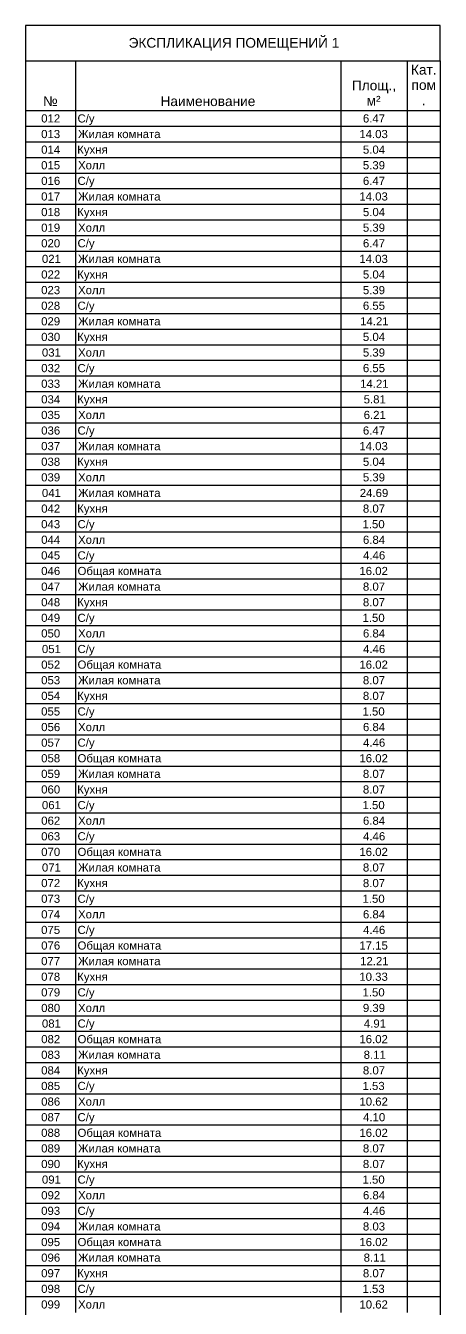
# Model space of a CAD drawing. Header units: millimetres. Extents: x -3463 to 813393, y -106315 to 159215.
# Drawn here: x 126027 to 138532, y 56486 to 95212 of the extents above; entities that cross this region are included whole.
import ezdxf

# ---------------------------------------------------------------- set-up
doc = ezdxf.new("R2010")
doc.units = ezdxf.units.MM
doc.layers.add('PLANS_', color=252, linetype='Continuous')
doc.styles.add('Arial_5', font='arial.ttf', dxfattribs={"height": 2.950599})
doc.styles.add('Arial_6', font='arial.ttf', dxfattribs={"height": 2.458832})

# ---------------------------------------------------------------- blocks, each defined once
blk = doc.blocks.new('A$Cf1d53ed0')
at = {"layer": 'PLANS_'}
for p, q in [((-7061, 27967), (-7061, 26908)), ((5444, 27967), (-7061, 27967)), ((5444, 26908), (5444, 27967)), ((-7061, 26908), (-7061, -18425)), ((-7061, 26908), (5444, 26908)), ((-5555, 26908), (-5555, 25392)), ((2442, 26908), (2442, 25392)), ((4445, 26908), (4445, 25392)), ((5444, 26908), (5444, -18425)), ((-5555, 25392), (-7061, 25392)), ((2442, 25392), (-5555, 25392)), ((-5555, 25392), (-5555, 24921)), ((4445, 25392), (2442, 25392)), ((2442, 25392), (2442, 24921)), ((5444, 25392), (4445, 25392)), ((4445, 25392), (4445, 24921)), ((-5555, 24921), (-7061, 24921)), ((2442, 24921), (-5555, 24921)), ((-5555, 24921), (-5555, 24450)), ((4445, 24921), (2442, 24921)), ((2442, 24921), (2442, 24450)), ((5444, 24921), (4445, 24921)), ((4445, 24921), (4445, 24450)), ((-5555, 24450), (-7061, 24450)), ((2442, 24450), (-5555, 24450)), ((-5555, 24450), (-5555, 23979)), ((4445, 24450), (2442, 24450)), ((2442, 24450), (2442, 23979)), ((5444, 24450), (4445, 24450)), ((4445, 24450), (4445, 23979)), ((-5555, 23979), (-7061, 23979)), ((2442, 23979), (-5555, 23979)), ((-5555, 23979), (-5555, 23507)), ((4445, 23979), (2442, 23979)), ((2442, 23979), (2442, 23507)), ((5444, 23979), (4445, 23979)), ((4445, 23979), (4445, 23507)), ((-5555, 23507), (-7061, 23507)), ((2442, 23507), (-5555, 23507)), ((-5555, 23507), (-5555, 23036)), ((4445, 23507), (2442, 23507)), ((2442, 23507), (2442, 23036)), ((5444, 23507), (4445, 23507)), ((4445, 23507), (4445, 23036)), ((-5555, 23036), (-7061, 23036)), ((2442, 23036), (-5555, 23036)), ((-5555, 23036), (-5555, 22565)), ((4445, 23036), (2442, 23036)), ((2442, 23036), (2442, 22565)), ((5444, 23036), (4445, 23036)), ((4445, 23036), (4445, 22565)), ((-5555, 22565), (-7061, 22565)), ((2442, 22565), (-5555, 22565)), ((-5555, 22565), (-5555, 22094)), ((4445, 22565), (2442, 22565)), ((2442, 22565), (2442, 22094)), ((5444, 22565), (4445, 22565)), ((4445, 22565), (4445, 22094)), ((-5555, 22094), (-7061, 22094)), ((2442, 22094), (-5555, 22094)), ((-5555, 22094), (-5555, 21623)), ((4445, 22094), (2442, 22094)), ((2442, 22094), (2442, 21623)), ((5444, 22094), (4445, 22094)), ((4445, 22094), (4445, 21623)), ((-5555, 21623), (-7061, 21623)), ((2442, 21623), (-5555, 21623)), ((-5555, 21623), (-5555, 21152)), ((4445, 21623), (2442, 21623)), ((2442, 21623), (2442, 21152)), ((5444, 21623), (4445, 21623)), ((4445, 21623), (4445, 21152)), ((-5555, 21152), (-7061, 21152)), ((2442, 21152), (-5555, 21152)), ((-5555, 21152), (-5555, 20681)), ((4445, 21152), (2442, 21152)), ((2442, 21152), (2442, 20681)), ((5444, 21152), (4445, 21152)), ((4445, 21152), (4445, 20681)), ((-5555, 20681), (-7061, 20681)), ((2442, 20681), (-5555, 20681)), ((-5555, 20681), (-5555, 20209)), ((4445, 20681), (2442, 20681)), ((2442, 20681), (2442, 20209)), ((5444, 20681), (4445, 20681)), ((4445, 20681), (4445, 20209)), ((-5555, 20209), (-7061, 20209)), ((2442, 20209), (-5555, 20209)), ((-5555, 20209), (-5555, 19738)), ((4445, 20209), (2442, 20209)), ((2442, 20209), (2442, 19738)), ((5444, 20209), (4445, 20209)), ((4445, 20209), (4445, 19738)), ((-5555, 19738), (-7061, 19738)), ((2442, 19738), (-5555, 19738)), ((-5555, 19738), (-5555, 19267)), ((4445, 19738), (2442, 19738)), ((2442, 19738), (2442, 19267)), ((5444, 19738), (4445, 19738)), ((4445, 19738), (4445, 19267)), ((-5555, 19267), (-7061, 19267)), ((2442, 19267), (-5555, 19267)), ((-5555, 19267), (-5555, 18796)), ((4445, 19267), (2442, 19267)), ((2442, 19267), (2442, 18796)), ((5444, 19267), (4445, 19267)), ((4445, 19267), (4445, 18796)), ((-5555, 18796), (-7061, 18796)), ((2442, 18796), (-5555, 18796)), ((-5555, 18796), (-5555, 18325)), ((4445, 18796), (2442, 18796)), ((2442, 18796), (2442, 18325)), ((5444, 18796), (4445, 18796)), ((4445, 18796), (4445, 18325)), ((-5555, 18325), (-7061, 18325)), ((2442, 18325), (-5555, 18325)), ((-5555, 18325), (-5555, 17854)), ((4445, 18325), (2442, 18325)), ((2442, 18325), (2442, 17854)), ((5444, 18325), (4445, 18325)), ((4445, 18325), (4445, 17854)), ((-5555, 17854), (-7061, 17854)), ((2442, 17854), (-5555, 17854)), ((-5555, 17854), (-5555, 17382)), ((4445, 17854), (2442, 17854)), ((2442, 17854), (2442, 17382)), ((5444, 17854), (4445, 17854)), ((4445, 17854), (4445, 17382)), ((-5555, 17382), (-7061, 17382)), ((2442, 17382), (-5555, 17382)), ((-5555, 17382), (-5555, 16911)), ((4445, 17382), (2442, 17382)), ((2442, 17382), (2442, 16911)), ((5444, 17382), (4445, 17382)), ((4445, 17382), (4445, 16911)), ((-5555, 16911), (-7061, 16911)), ((2442, 16911), (-5555, 16911)), ((-5555, 16911), (-5555, 16440)), ((4445, 16911), (2442, 16911)), ((2442, 16911), (2442, 16440)), ((5444, 16911), (4445, 16911)), ((4445, 16911), (4445, 16440)), ((-5555, 16440), (-7061, 16440)), ((2442, 16440), (-5555, 16440)), ((-5555, 16440), (-5555, 15969)), ((4445, 16440), (2442, 16440)), ((2442, 16440), (2442, 15969)), ((5444, 16440), (4445, 16440)), ((4445, 16440), (4445, 15969)), ((-5555, 15969), (-7061, 15969)), ((2442, 15969), (-5555, 15969)), ((-5555, 15969), (-5555, 15498)), ((4445, 15969), (2442, 15969)), ((2442, 15969), (2442, 15498)), ((5444, 15969), (4445, 15969)), ((4445, 15969), (4445, 15498)), ((-5555, 15498), (-7061, 15498)), ((2442, 15498), (-5555, 15498)), ((-5555, 15498), (-5555, 15027)), ((4445, 15498), (2442, 15498)), ((2442, 15498), (2442, 15027)), ((5444, 15498), (4445, 15498)), ((4445, 15498), (4445, 15027)), ((-5555, 15027), (-7061, 15027)), ((2442, 15027), (-5555, 15027)), ((-5555, 15027), (-5555, 14556)), ((4445, 15027), (2442, 15027)), ((2442, 15027), (2442, 14556)), ((5444, 15027), (4445, 15027)), ((4445, 15027), (4445, 14556)), ((-5555, 14556), (-7061, 14556)), ((2442, 14556), (-5555, 14556)), ((-5555, 14556), (-5555, 14084)), ((4445, 14556), (2442, 14556)), ((2442, 14556), (2442, 14084)), ((5444, 14556), (4445, 14556)), ((4445, 14556), (4445, 14084)), ((-5555, 14084), (-7061, 14084)), ((2442, 14084), (-5555, 14084)), ((-5555, 14084), (-5555, 13613)), ((4445, 14084), (2442, 14084)), ((2442, 14084), (2442, 13613)), ((5444, 14084), (4445, 14084)), ((4445, 14084), (4445, 13613)), ((-5555, 13613), (-7061, 13613)), ((2442, 13613), (-5555, 13613)), ((-5555, 13613), (-5555, 13142)), ((4445, 13613), (2442, 13613)), ((2442, 13613), (2442, 13142)), ((5444, 13613), (4445, 13613)), ((4445, 13613), (4445, 13142)), ((-5555, 13142), (-7061, 13142)), ((2442, 13142), (-5555, 13142)), ((-5555, 13142), (-5555, 12671)), ((4445, 13142), (2442, 13142)), ((2442, 13142), (2442, 12671)), ((5444, 13142), (4445, 13142)), ((4445, 13142), (4445, 12671)), ((-5555, 12671), (-7061, 12671)), ((2442, 12671), (-5555, 12671)), ((-5555, 12671), (-5555, 12200)), ((4445, 12671), (2442, 12671)), ((2442, 12671), (2442, 12200)), ((5444, 12671), (4445, 12671)), ((4445, 12671), (4445, 12200)), ((-5555, 12200), (-7061, 12200)), ((2442, 12200), (-5555, 12200)), ((-5555, 12200), (-5555, 11729)), ((4445, 12200), (2442, 12200)), ((2442, 12200), (2442, 11729)), ((5444, 12200), (4445, 12200)), ((4445, 12200), (4445, 11729)), ((-5555, 11729), (-7061, 11729)), ((2442, 11729), (-5555, 11729)), ((-5555, 11729), (-5555, 11257)), ((4445, 11729), (2442, 11729)), ((2442, 11729), (2442, 11257)), ((5444, 11729), (4445, 11729)), ((4445, 11729), (4445, 11257)), ((-5555, 11257), (-7061, 11257)), ((2442, 11257), (-5555, 11257)), ((-5555, 11257), (-5555, 10786)), ((4445, 11257), (2442, 11257)), ((2442, 11257), (2442, 10786)), ((5444, 11257), (4445, 11257)), ((4445, 11257), (4445, 10786)), ((-5555, 10786), (-7061, 10786)), ((2442, 10786), (-5555, 10786)), ((-5555, 10786), (-5555, 10315)), ((4445, 10786), (2442, 10786)), ((2442, 10786), (2442, 10315)), ((5444, 10786), (4445, 10786)), ((4445, 10786), (4445, 10315)), ((-5555, 10315), (-7061, 10315)), ((2442, 10315), (-5555, 10315)), ((-5555, 10315), (-5555, 9844)), ((4445, 10315), (2442, 10315)), ((2442, 10315), (2442, 9844)), ((5444, 10315), (4445, 10315)), ((4445, 10315), (4445, 9844)), ((-5555, 9844), (-7061, 9844)), ((2442, 9844), (-5555, 9844)), ((-5555, 9844), (-5555, 9373)), ((4445, 9844), (2442, 9844)), ((2442, 9844), (2442, 9373)), ((5444, 9844), (4445, 9844)), ((4445, 9844), (4445, 9373)), ((-5555, 9373), (-7061, 9373)), ((2442, 9373), (-5555, 9373)), ((-5555, 9373), (-5555, 8902)), ((4445, 9373), (2442, 9373)), ((2442, 9373), (2442, 8902)), ((5444, 9373), (4445, 9373)), ((4445, 9373), (4445, 8902)), ((-5555, 8902), (-7061, 8902)), ((2442, 8902), (-5555, 8902)), ((-5555, 8902), (-5555, 8431)), ((4445, 8902), (2442, 8902)), ((2442, 8902), (2442, 8431)), ((5444, 8902), (4445, 8902)), ((4445, 8902), (4445, 8431)), ((-5555, 8431), (-7061, 8431)), ((2442, 8431), (-5555, 8431)), ((-5555, 8431), (-5555, 7959)), ((4445, 8431), (2442, 8431)), ((2442, 8431), (2442, 7959)), ((5444, 8431), (4445, 8431)), ((4445, 8431), (4445, 7959)), ((-5555, 7959), (-7061, 7959)), ((2442, 7959), (-5555, 7959)), ((-5555, 7959), (-5555, 7488)), ((4445, 7959), (2442, 7959)), ((2442, 7959), (2442, 7488)), ((5444, 7959), (4445, 7959)), ((4445, 7959), (4445, 7488)), ((-5555, 7488), (-7061, 7488)), ((2442, 7488), (-5555, 7488)), ((-5555, 7488), (-5555, 7017)), ((4445, 7488), (2442, 7488)), ((2442, 7488), (2442, 7017)), ((5444, 7488), (4445, 7488)), ((4445, 7488), (4445, 7017)), ((-5555, 7017), (-7061, 7017)), ((2442, 7017), (-5555, 7017)), ((-5555, 7017), (-5555, 6546)), ((4445, 7017), (2442, 7017)), ((2442, 7017), (2442, 6546)), ((5444, 7017), (4445, 7017)), ((4445, 7017), (4445, 6546)), ((-5555, 6546), (-7061, 6546)), ((2442, 6546), (-5555, 6546)), ((-5555, 6546), (-5555, 6075)), ((4445, 6546), (2442, 6546)), ((2442, 6546), (2442, 6075)), ((5444, 6546), (4445, 6546)), ((4445, 6546), (4445, 6075)), ((-5555, 6075), (-7061, 6075)), ((2442, 6075), (-5555, 6075)), ((-5555, 6075), (-5555, 5604)), ((4445, 6075), (2442, 6075)), ((2442, 6075), (2442, 5604)), ((5444, 6075), (4445, 6075)), ((4445, 6075), (4445, 5604)), ((-5555, 5604), (-7061, 5604)), ((2442, 5604), (-5555, 5604)), ((-5555, 5604), (-5555, 5132)), ((4445, 5604), (2442, 5604)), ((2442, 5604), (2442, 5132)), ((5444, 5604), (4445, 5604)), ((4445, 5604), (4445, 5132)), ((-5555, 5132), (-7061, 5132)), ((2442, 5132), (-5555, 5132)), ((-5555, 5132), (-5555, 4661)), ((4445, 5132), (2442, 5132)), ((2442, 5132), (2442, 4661)), ((5444, 5132), (4445, 5132)), ((4445, 5132), (4445, 4661)), ((-5555, 4661), (-7061, 4661)), ((2442, 4661), (-5555, 4661)), ((-5555, 4661), (-5555, 4190)), ((4445, 4661), (2442, 4661)), ((2442, 4661), (2442, 4190)), ((5444, 4661), (4445, 4661)), ((4445, 4661), (4445, 4190)), ((-5555, 4190), (-7061, 4190)), ((2442, 4190), (-5555, 4190)), ((-5555, 4190), (-5555, 3719)), ((4445, 4190), (2442, 4190)), ((2442, 4190), (2442, 3719)), ((5444, 4190), (4445, 4190)), ((4445, 4190), (4445, 3719)), ((-5555, 3719), (-7061, 3719)), ((2442, 3719), (-5555, 3719)), ((-5555, 3719), (-5555, 3248)), ((4445, 3719), (2442, 3719)), ((2442, 3719), (2442, 3248)), ((5444, 3719), (4445, 3719)), ((4445, 3719), (4445, 3248)), ((-5555, 3248), (-7061, 3248)), ((2442, 3248), (-5555, 3248)), ((-5555, 3248), (-5555, 2777)), ((4445, 3248), (2442, 3248)), ((2442, 3248), (2442, 2777)), ((5444, 3248), (4445, 3248)), ((4445, 3248), (4445, 2777)), ((-5555, 2777), (-7061, 2777)), ((2442, 2777), (-5555, 2777)), ((-5555, 2777), (-5555, 2306)), ((4445, 2777), (2442, 2777)), ((2442, 2777), (2442, 2306)), ((5444, 2777), (4445, 2777)), ((4445, 2777), (4445, 2306)), ((-5555, 2306), (-7061, 2306)), ((2442, 2306), (-5555, 2306)), ((-5555, 2306), (-5555, 1834)), ((4445, 2306), (2442, 2306)), ((2442, 2306), (2442, 1834)), ((5444, 2306), (4445, 2306)), ((4445, 2306), (4445, 1834)), ((-5555, 1834), (-7061, 1834)), ((2442, 1834), (-5555, 1834)), ((-5555, 1834), (-5555, 1363)), ((4445, 1834), (2442, 1834)), ((2442, 1834), (2442, 1363)), ((5444, 1834), (4445, 1834)), ((4445, 1834), (4445, 1363)), ((-5555, 1363), (-7061, 1363)), ((2442, 1363), (-5555, 1363)), ((-5555, 1363), (-5555, 892)), ((4445, 1363), (2442, 1363)), ((2442, 1363), (2442, 892)), ((5444, 1363), (4445, 1363)), ((4445, 1363), (4445, 892)), ((-5555, 892), (-7061, 892)), ((2442, 892), (-5555, 892)), ((-5555, 892), (-5555, 421)), ((4445, 892), (2442, 892)), ((2442, 892), (2442, 421)), ((5444, 892), (4445, 892)), ((4445, 892), (4445, 421)), ((-5555, 421), (-7061, 421)), ((2442, 421), (-5555, 421)), ((-5555, 421), (-5555, -50)), ((4445, 421), (2442, 421)), ((2442, 421), (2442, -50)), ((5444, 421), (4445, 421)), ((4445, 421), (4445, -50)), ((-5555, -50), (-7061, -50)), ((2442, -50), (-5555, -50)), ((-5555, -50), (-5555, -521)), ((4445, -50), (2442, -50)), ((2442, -50), (2442, -521)), ((5444, -50), (4445, -50)), ((4445, -50), (4445, -521)), ((-5555, -521), (-7061, -521)), ((2442, -521), (-5555, -521)), ((-5555, -521), (-5555, -993)), ((4445, -521), (2442, -521)), ((2442, -521), (2442, -993)), ((5444, -521), (4445, -521)), ((4445, -521), (4445, -993)), ((-5555, -993), (-7061, -993)), ((2442, -993), (-5555, -993)), ((-5555, -993), (-5555, -1464)), ((4445, -993), (2442, -993)), ((2442, -993), (2442, -1464)), ((5444, -993), (4445, -993)), ((4445, -993), (4445, -1464)), ((-5555, -1464), (-7061, -1464)), ((2442, -1464), (-5555, -1464)), ((-5555, -1464), (-5555, -1935)), ((4445, -1464), (2442, -1464)), ((2442, -1464), (2442, -1935)), ((5444, -1464), (4445, -1464)), ((4445, -1464), (4445, -1935)), ((-5555, -1935), (-7061, -1935)), ((2442, -1935), (-5555, -1935)), ((-5555, -1935), (-5555, -2406)), ((4445, -1935), (2442, -1935)), ((2442, -1935), (2442, -2406)), ((5444, -1935), (4445, -1935)), ((4445, -1935), (4445, -2406)), ((-5555, -2406), (-7061, -2406)), ((2442, -2406), (-5555, -2406)), ((-5555, -2406), (-5555, -2877)), ((4445, -2406), (2442, -2406)), ((2442, -2406), (2442, -2877)), ((5444, -2406), (4445, -2406)), ((4445, -2406), (4445, -2877)), ((-5555, -2877), (-7061, -2877)), ((2442, -2877), (-5555, -2877)), ((-5555, -2877), (-5555, -3348)), ((4445, -2877), (2442, -2877)), ((2442, -2877), (2442, -3348)), ((5444, -2877), (4445, -2877)), ((4445, -2877), (4445, -3348)), ((-5555, -3348), (-7061, -3348)), ((2442, -3348), (-5555, -3348)), ((-5555, -3348), (-5555, -3819)), ((4445, -3348), (2442, -3348)), ((2442, -3348), (2442, -3819)), ((5444, -3348), (4445, -3348)), ((4445, -3348), (4445, -3819)), ((-5555, -3819), (-7061, -3819)), ((2442, -3819), (-5555, -3819)), ((-5555, -3819), (-5555, -4291)), ((4445, -3819), (2442, -3819)), ((2442, -3819), (2442, -4291)), ((5444, -3819), (4445, -3819)), ((4445, -3819), (4445, -4291)), ((-5555, -4291), (-7061, -4291)), ((2442, -4291), (-5555, -4291)), ((-5555, -4291), (-5555, -4762)), ((4445, -4291), (2442, -4291)), ((2442, -4291), (2442, -4762)), ((5444, -4291), (4445, -4291)), ((4445, -4291), (4445, -4762)), ((-5555, -4762), (-7061, -4762)), ((2442, -4762), (-5555, -4762)), ((-5555, -4762), (-5555, -5233)), ((4445, -4762), (2442, -4762)), ((2442, -4762), (2442, -5233)), ((5444, -4762), (4445, -4762)), ((4445, -4762), (4445, -5233)), ((-5555, -5233), (-7061, -5233)), ((2442, -5233), (-5555, -5233)), ((-5555, -5233), (-5555, -5704)), ((4445, -5233), (2442, -5233)), ((2442, -5233), (2442, -5704)), ((5444, -5233), (4445, -5233)), ((4445, -5233), (4445, -5704)), ((-5555, -5704), (-7061, -5704)), ((2442, -5704), (-5555, -5704)), ((-5555, -5704), (-5555, -6175)), ((4445, -5704), (2442, -5704)), ((2442, -5704), (2442, -6175)), ((5444, -5704), (4445, -5704)), ((4445, -5704), (4445, -6175)), ((-5555, -6175), (-7061, -6175)), ((2442, -6175), (-5555, -6175)), ((-5555, -6175), (-5555, -6646)), ((4445, -6175), (2442, -6175)), ((2442, -6175), (2442, -6646)), ((5444, -6175), (4445, -6175)), ((4445, -6175), (4445, -6646)), ((-5555, -6646), (-7061, -6646)), ((2442, -6646), (-5555, -6646)), ((-5555, -6646), (-5555, -7118)), ((4445, -6646), (2442, -6646)), ((2442, -6646), (2442, -7118)), ((5444, -6646), (4445, -6646)), ((4445, -6646), (4445, -7118)), ((-5555, -7118), (-7061, -7118)), ((2442, -7118), (-5555, -7118)), ((-5555, -7118), (-5555, -7589)), ((4445, -7118), (2442, -7118)), ((2442, -7118), (2442, -7589)), ((5444, -7118), (4445, -7118)), ((4445, -7118), (4445, -7589)), ((-5555, -7589), (-7061, -7589)), ((2442, -7589), (-5555, -7589)), ((-5555, -7589), (-5555, -8060)), ((4445, -7589), (2442, -7589)), ((2442, -7589), (2442, -8060)), ((5444, -7589), (4445, -7589)), ((4445, -7589), (4445, -8060)), ((-5555, -8060), (-7061, -8060)), ((2442, -8060), (-5555, -8060)), ((-5555, -8060), (-5555, -8531)), ((4445, -8060), (2442, -8060)), ((2442, -8060), (2442, -8531)), ((5444, -8060), (4445, -8060)), ((4445, -8060), (4445, -8531)), ((-5555, -8531), (-7061, -8531)), ((2442, -8531), (-5555, -8531)), ((-5555, -8531), (-5555, -9002)), ((4445, -8531), (2442, -8531)), ((2442, -8531), (2442, -9002)), ((5444, -8531), (4445, -8531)), ((4445, -8531), (4445, -9002)), ((-5555, -9002), (-7061, -9002)), ((2442, -9002), (-5555, -9002)), ((-5555, -9002), (-5555, -9473)), ((4445, -9002), (2442, -9002)), ((2442, -9002), (2442, -9473)), ((5444, -9002), (4445, -9002)), ((4445, -9002), (4445, -9473)), ((-5555, -9473), (-7061, -9473)), ((2442, -9473), (-5555, -9473)), ((-5555, -9473), (-5555, -9944)), ((4445, -9473), (2442, -9473)), ((2442, -9473), (2442, -9944)), ((5444, -9473), (4445, -9473)), ((4445, -9473), (4445, -9944)), ((-5555, -9944), (-7061, -9944)), ((2442, -9944), (-5555, -9944)), ((-5555, -9944), (-5555, -10416)), ((4445, -9944), (2442, -9944)), ((2442, -9944), (2442, -10416)), ((5444, -9944), (4445, -9944)), ((4445, -9944), (4445, -10416)), ((-5555, -10416), (-7061, -10416)), ((2442, -10416), (-5555, -10416)), ((-5555, -10416), (-5555, -10887)), ((4445, -10416), (2442, -10416)), ((2442, -10416), (2442, -10887)), ((5444, -10416), (4445, -10416)), ((4445, -10416), (4445, -10887))]:
    blk.add_line(p, q, dxfattribs=at)
at = {"layer": 'PLANS_', "lineweight": -3}
for s, height, style, p in [('ЭКСПЛИКАЦИЯ ПОМЕЩЕНИЙ 1', 295.06, 'Arial_5', (-3956, 27301)), ('Кат.', 295.1, 'Arial_5', (4560, 26489)), ('Площ.,', 295.1, 'Arial_5', (2778, 26014)), ('пом', 295.1, 'Arial_5', (4577, 26028)), ('№', 295, 'Arial_5', (-6536, 25539)), ('Наименование', 295.06, 'Arial_5', (-2995, 25539)), ('м', 295, 'Arial_5', (3222, 25552)), ('²', 295, 'Arial_5', (3506, 25552)), ('.', 295, 'Arial_5', (4886, 25566)), ('012', 245.9, 'Arial_6', (-6592, 25043)), ('С/у', 245.9, 'Arial_6', (-5497, 25043)), ('6.47', 245.9, 'Arial_6', (3110, 25043)), ('013', 245.9, 'Arial_6', (-6594, 24572)), ('Жилая комната', 245.88, 'Arial_6', (-5481, 24572)), ('14.03', 245.9, 'Arial_6', (3002, 24572)), ('014', 245.9, 'Arial_6', (-6593, 24101)), ('Кухня', 245.9, 'Arial_6', (-5507, 24101)), ('5.04', 245.9, 'Arial_6', (3110, 24101)), ('015', 245.9, 'Arial_6', (-6595, 23630)), ('Холл', 245.9, 'Arial_6', (-5481, 23630)), ('5.39', 245.9, 'Arial_6', (3109, 23630)), ('016', 245.9, 'Arial_6', (-6593, 23158)), ('С/у', 245.9, 'Arial_6', (-5497, 23158)), ('6.47', 245.9, 'Arial_6', (3110, 23158)), ('017', 245.9, 'Arial_6', (-6594, 22687)), ('Жилая комната', 245.88, 'Arial_6', (-5481, 22687)), ('14.03', 245.9, 'Arial_6', (3002, 22687)), ('018', 245.9, 'Arial_6', (-6594, 22216)), ('Кухня', 245.9, 'Arial_6', (-5507, 22216)), ('5.04', 245.9, 'Arial_6', (3110, 22216)), ('019', 245.9, 'Arial_6', (-6594, 21745)), ('Холл', 245.9, 'Arial_6', (-5481, 21745)), ('5.39', 245.9, 'Arial_6', (3109, 21745)), ('020', 245.9, 'Arial_6', (-6593, 21274)), ('С/у', 245.9, 'Arial_6', (-5497, 21274)), ('6.47', 245.9, 'Arial_6', (3110, 21274)), ('021', 245.9, 'Arial_6', (-6570, 20803)), ('Жилая комната', 245.88, 'Arial_6', (-5481, 20803)), ('14.03', 245.9, 'Arial_6', (3002, 20803)), ('022', 245.9, 'Arial_6', (-6592, 20332)), ('Кухня', 245.9, 'Arial_6', (-5507, 20332)), ('5.04', 245.9, 'Arial_6', (3110, 20332)), ('023', 245.9, 'Arial_6', (-6594, 19860)), ('Холл', 245.9, 'Arial_6', (-5481, 19860)), ('5.39', 245.9, 'Arial_6', (3109, 19860)), ('028', 245.9, 'Arial_6', (-6594, 19389)), ('С/у', 245.9, 'Arial_6', (-5497, 19389)), ('6.55', 245.9, 'Arial_6', (3109, 19389)), ('029', 245.9, 'Arial_6', (-6594, 18918)), ('Жилая комната', 245.88, 'Arial_6', (-5481, 18918)), ('14.21', 245.9, 'Arial_6', (3026, 18918)), ('030', 245.9, 'Arial_6', (-6593, 18447)), ('Кухня', 245.9, 'Arial_6', (-5507, 18447)), ('5.04', 245.9, 'Arial_6', (3110, 18447)), ('031', 245.9, 'Arial_6', (-6570, 17976)), ('Холл', 245.9, 'Arial_6', (-5481, 17976)), ('5.39', 245.9, 'Arial_6', (3109, 17976)), ('032', 245.9, 'Arial_6', (-6592, 17505)), ('С/у', 245.9, 'Arial_6', (-5497, 17505)), ('6.55', 245.9, 'Arial_6', (3109, 17505)), ('033', 245.9, 'Arial_6', (-6594, 17033)), ('Жилая комната', 245.88, 'Arial_6', (-5481, 17033)), ('14.21', 245.9, 'Arial_6', (3026, 17033)), ('034', 245.9, 'Arial_6', (-6593, 16562)), ('Кухня', 245.9, 'Arial_6', (-5507, 16562)), ('5.81', 245.9, 'Arial_6', (3133, 16562)), ('035', 245.9, 'Arial_6', (-6595, 16091)), ('Холл', 245.9, 'Arial_6', (-5481, 16091)), ('6.21', 245.9, 'Arial_6', (3134, 16091)), ('С/у', 245.9, 'Arial_6', (-5497, 15620)), ('036', 245.9, 'Arial_6', (-6593, 15620)), ('6.47', 245.9, 'Arial_6', (3110, 15620)), ('037', 245.9, 'Arial_6', (-6594, 15149)), ('Жилая комната', 245.88, 'Arial_6', (-5481, 15149)), ('14.03', 245.9, 'Arial_6', (3002, 15149)), ('038', 245.9, 'Arial_6', (-6594, 14678)), ('Кухня', 245.9, 'Arial_6', (-5507, 14678)), ('5.04', 245.9, 'Arial_6', (3110, 14678)), ('039', 245.9, 'Arial_6', (-6594, 14207)), ('Холл', 245.9, 'Arial_6', (-5481, 14207)), ('5.39', 245.9, 'Arial_6', (3109, 14207)), ('041', 245.9, 'Arial_6', (-6570, 13735)), ('Жилая комната', 245.88, 'Arial_6', (-5481, 13735)), ('24.69', 245.9, 'Arial_6', (3016, 13735)), ('042', 245.9, 'Arial_6', (-6592, 13264)), ('Кухня', 245.9, 'Arial_6', (-5507, 13264)), ('8.07', 245.9, 'Arial_6', (3110, 13264)), ('043', 245.9, 'Arial_6', (-6594, 12793)), ('С/у', 245.9, 'Arial_6', (-5497, 12793)), ('1.50', 245.9, 'Arial_6', (3098, 12793)), ('044', 245.9, 'Arial_6', (-6593, 12322)), ('Холл', 245.9, 'Arial_6', (-5481, 12322)), ('6.84', 245.9, 'Arial_6', (3111, 12322)), ('045', 245.9, 'Arial_6', (-6595, 11851)), ('С/у', 245.9, 'Arial_6', (-5497, 11851)), ('4.46', 245.9, 'Arial_6', (3115, 11851)), ('046', 245.9, 'Arial_6', (-6593, 11380)), ('Общая комната', 245.88, 'Arial_6', (-5496, 11380)), ('16.02', 245.9, 'Arial_6', (3004, 11380)), ('047', 245.9, 'Arial_6', (-6594, 10908)), ('Жилая комната', 245.88, 'Arial_6', (-5481, 10908)), ('8.07', 245.9, 'Arial_6', (3110, 10908)), ('048', 245.9, 'Arial_6', (-6594, 10437)), ('Кухня', 245.9, 'Arial_6', (-5507, 10437)), ('8.07', 245.9, 'Arial_6', (3110, 10437)), ('049', 245.9, 'Arial_6', (-6594, 9966)), ('С/у', 245.9, 'Arial_6', (-5497, 9966)), ('1.50', 245.9, 'Arial_6', (3098, 9966)), ('050', 245.9, 'Arial_6', (-6593, 9495)), ('Холл', 245.9, 'Arial_6', (-5481, 9495)), ('6.84', 245.9, 'Arial_6', (3111, 9495)), ('051', 245.9, 'Arial_6', (-6570, 9024)), ('С/у', 245.9, 'Arial_6', (-5497, 9024)), ('4.46', 245.9, 'Arial_6', (3115, 9024)), ('052', 245.9, 'Arial_6', (-6592, 8553)), ('Общая комната', 245.88, 'Arial_6', (-5496, 8553)), ('16.02', 245.9, 'Arial_6', (3004, 8553)), ('053', 245.9, 'Arial_6', (-6594, 8082)), ('Жилая комната', 245.88, 'Arial_6', (-5481, 8082)), ('8.07', 245.9, 'Arial_6', (3110, 8082)), ('054', 245.9, 'Arial_6', (-6593, 7610)), ('Кухня', 245.9, 'Arial_6', (-5507, 7610)), ('8.07', 245.9, 'Arial_6', (3110, 7610)), ('055', 245.9, 'Arial_6', (-6595, 7139)), ('С/у', 245.9, 'Arial_6', (-5497, 7139)), ('1.50', 245.9, 'Arial_6', (3098, 7139)), ('056', 245.9, 'Arial_6', (-6593, 6668)), ('Холл', 245.9, 'Arial_6', (-5481, 6668)), ('6.84', 245.9, 'Arial_6', (3111, 6668)), ('057', 245.9, 'Arial_6', (-6594, 6197)), ('С/у', 245.9, 'Arial_6', (-5497, 6197)), ('4.46', 245.9, 'Arial_6', (3115, 6197)), ('058', 245.9, 'Arial_6', (-6594, 5726)), ('Общая комната', 245.88, 'Arial_6', (-5496, 5726)), ('16.02', 245.9, 'Arial_6', (3004, 5726)), ('059', 245.9, 'Arial_6', (-6594, 5255)), ('Жилая комната', 245.88, 'Arial_6', (-5481, 5255)), ('8.07', 245.9, 'Arial_6', (3110, 5255)), ('060', 245.9, 'Arial_6', (-6593, 4783)), ('Кухня', 245.9, 'Arial_6', (-5507, 4783)), ('8.07', 245.9, 'Arial_6', (3110, 4783)), ('061', 245.9, 'Arial_6', (-6570, 4312)), ('С/у', 245.9, 'Arial_6', (-5497, 4312)), ('1.50', 245.9, 'Arial_6', (3098, 4312)), ('062', 245.9, 'Arial_6', (-6592, 3841)), ('Холл', 245.9, 'Arial_6', (-5481, 3841)), ('6.84', 245.9, 'Arial_6', (3111, 3841)), ('063', 245.9, 'Arial_6', (-6594, 3370)), ('С/у', 245.9, 'Arial_6', (-5497, 3370)), ('4.46', 245.9, 'Arial_6', (3115, 3370)), ('070', 245.9, 'Arial_6', (-6593, 2899)), ('Общая комната', 245.88, 'Arial_6', (-5496, 2899)), ('16.02', 245.9, 'Arial_6', (3004, 2899)), ('071', 245.9, 'Arial_6', (-6570, 2428)), ('Жилая комната', 245.88, 'Arial_6', (-5481, 2428)), ('8.07', 245.9, 'Arial_6', (3110, 2428)), ('072', 245.9, 'Arial_6', (-6592, 1957)), ('Кухня', 245.9, 'Arial_6', (-5507, 1957)), ('8.07', 245.9, 'Arial_6', (3110, 1957)), ('073', 245.9, 'Arial_6', (-6594, 1485)), ('С/у', 245.9, 'Arial_6', (-5497, 1485)), ('1.50', 245.9, 'Arial_6', (3098, 1485)), ('074', 245.9, 'Arial_6', (-6593, 1014)), ('Холл', 245.9, 'Arial_6', (-5481, 1014)), ('6.84', 245.9, 'Arial_6', (3111, 1014)), ('075', 245.9, 'Arial_6', (-6595, 543)), ('С/у', 245.9, 'Arial_6', (-5497, 543)), ('4.46', 245.9, 'Arial_6', (3115, 543)), ('076', 245.9, 'Arial_6', (-6593, 72)), ('Общая комната', 245.88, 'Arial_6', (-5496, 72)), ('17.15', 245.9, 'Arial_6', (3002, 72)), ('077', 245.9, 'Arial_6', (-6594, -399)), ('Жилая комната', 245.88, 'Arial_6', (-5481, -399)), ('12.21', 245.9, 'Arial_6', (3026, -399)), ('078', 245.9, 'Arial_6', (-6594, -870)), ('Кухня', 245.9, 'Arial_6', (-5507, -870)), ('10.33', 245.9, 'Arial_6', (3002, -870)), ('079', 245.9, 'Arial_6', (-6594, -1342)), ('С/у', 245.9, 'Arial_6', (-5497, -1342)), ('1.50', 245.9, 'Arial_6', (3098, -1342)), ('080', 245.9, 'Arial_6', (-6593, -1813)), ('Холл', 245.9, 'Arial_6', (-5481, -1813)), ('9.39', 245.9, 'Arial_6', (3109, -1813)), ('081', 245.9, 'Arial_6', (-6570, -2284)), ('С/у', 245.9, 'Arial_6', (-5497, -2284)), ('4.91', 245.9, 'Arial_6', (3138, -2284)), ('082', 245.9, 'Arial_6', (-6592, -2755)), ('Общая комната', 245.88, 'Arial_6', (-5496, -2755)), ('16.02', 245.9, 'Arial_6', (3004, -2755)), ('083', 245.9, 'Arial_6', (-6594, -3226)), ('Жилая комната', 245.88, 'Arial_6', (-5481, -3226)), ('8.11', 245.9, 'Arial_6', (3133, -3226)), ('084', 245.9, 'Arial_6', (-6593, -3697)), ('Кухня', 245.9, 'Arial_6', (-5507, -3697)), ('8.07', 245.9, 'Arial_6', (3110, -3697)), ('085', 245.9, 'Arial_6', (-6595, -4168)), ('С/у', 245.9, 'Arial_6', (-5497, -4168)), ('1.53', 245.9, 'Arial_6', (3098, -4168)), ('086', 245.9, 'Arial_6', (-6593, -4640)), ('Холл', 245.9, 'Arial_6', (-5481, -4640)), ('10.62', 245.9, 'Arial_6', (3004, -4640)), ('087', 245.9, 'Arial_6', (-6594, -5111)), ('С/у', 245.9, 'Arial_6', (-5497, -5111)), ('4.10', 245.9, 'Arial_6', (3115, -5111)), ('088', 245.9, 'Arial_6', (-6594, -5582)), ('Общая комната', 245.88, 'Arial_6', (-5496, -5582)), ('16.02', 245.9, 'Arial_6', (3004, -5582)), ('089', 245.9, 'Arial_6', (-6594, -6053)), ('Жилая комната', 245.88, 'Arial_6', (-5481, -6053)), ('8.07', 245.9, 'Arial_6', (3110, -6053)), ('090', 245.9, 'Arial_6', (-6593, -6524)), ('Кухня', 245.9, 'Arial_6', (-5507, -6524)), ('8.07', 245.9, 'Arial_6', (3110, -6524)), ('091', 245.9, 'Arial_6', (-6570, -6995)), ('С/у', 245.9, 'Arial_6', (-5497, -6995)), ('1.50', 245.9, 'Arial_6', (3098, -6995)), ('092', 245.9, 'Arial_6', (-6592, -7467)), ('Холл', 245.9, 'Arial_6', (-5481, -7467)), ('6.84', 245.9, 'Arial_6', (3111, -7467)), ('093', 245.9, 'Arial_6', (-6594, -7938)), ('С/у', 245.9, 'Arial_6', (-5497, -7938)), ('4.46', 245.9, 'Arial_6', (3115, -7938)), ('094', 245.9, 'Arial_6', (-6593, -8409)), ('Жилая комната', 245.88, 'Arial_6', (-5481, -8409)), ('8.03', 245.9, 'Arial_6', (3110, -8409)), ('095', 245.9, 'Arial_6', (-6595, -8880)), ('Общая комната', 245.88, 'Arial_6', (-5496, -8880)), ('16.02', 245.9, 'Arial_6', (3004, -8880)), ('096', 245.9, 'Arial_6', (-6593, -9351)), ('Жилая комната', 245.88, 'Arial_6', (-5481, -9351)), ('8.11', 245.9, 'Arial_6', (3133, -9351)), ('097', 245.9, 'Arial_6', (-6594, -9822)), ('Кухня', 245.9, 'Arial_6', (-5507, -9822)), ('8.07', 245.9, 'Arial_6', (3110, -9822)), ('098', 245.9, 'Arial_6', (-6594, -10293)), ('С/у', 245.9, 'Arial_6', (-5497, -10293)), ('1.53', 245.9, 'Arial_6', (3098, -10293)), ('099', 245.9, 'Arial_6', (-6594, -10765)), ('Холл', 245.9, 'Arial_6', (-5481, -10765)), ('10.62', 245.9, 'Arial_6', (3004, -10765))]:
    blk.add_text(s, height=height, dxfattribs=dict(at, style=style)).set_placement(p)

msp = doc.modelspace()

# ---------------------------------------------------------------- block references
at = {"layer": 'PLANS_'}
msp.add_blockref('A$Cf1d53ed0', (133087, 67245), dxfattribs=at)

doc.saveas('drawing.dxf')
